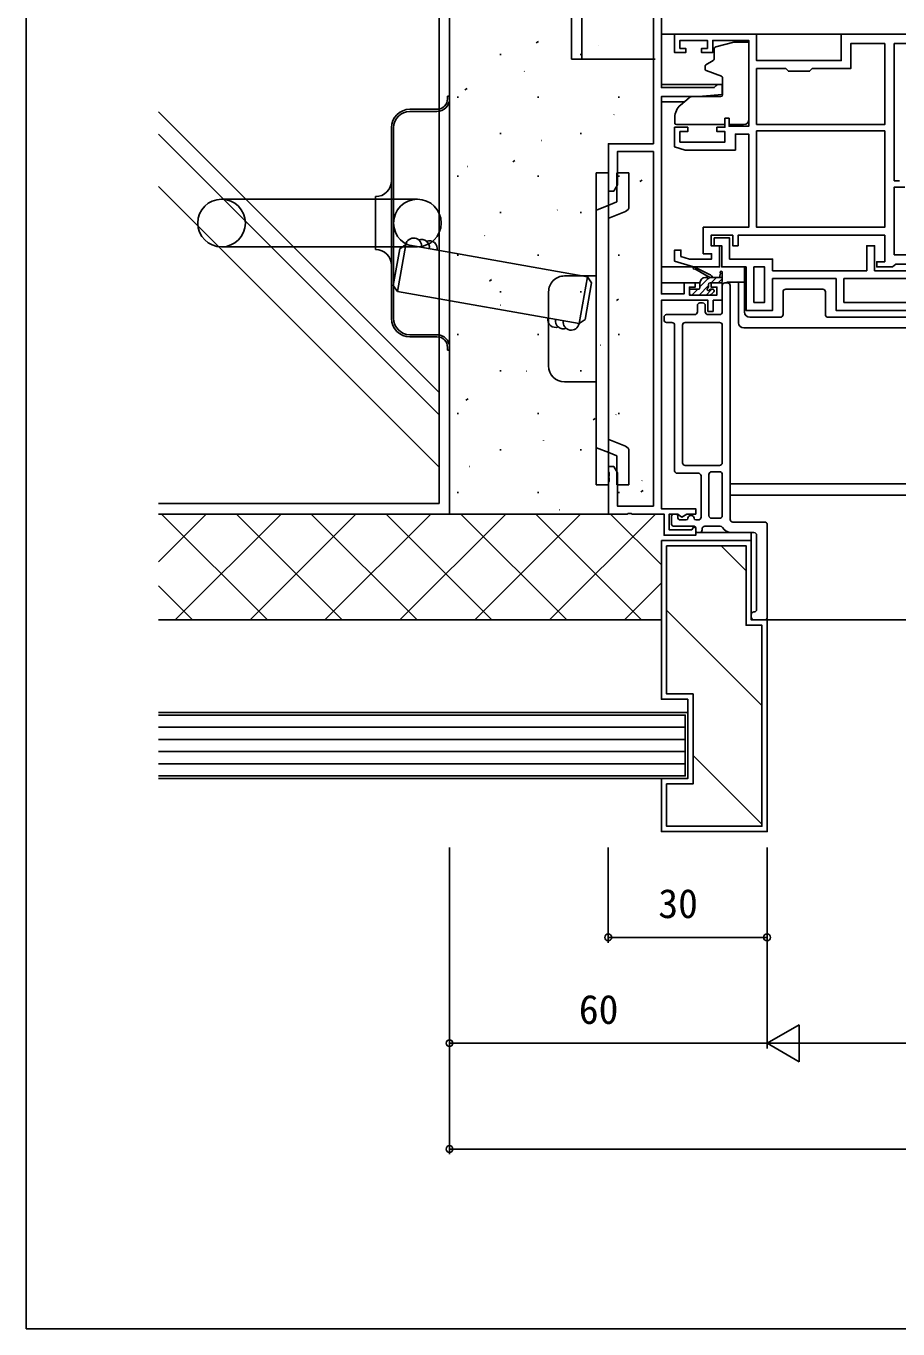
# Model space of a CAD drawing. Units: millimetres, scale not verified. Extents: x -437 to 438, y -681 to 679.
# Drawn here: x -436.8 to -272.1, y -681.2 to -435 of the extents above; entities that cross this region are included whole.
import ezdxf
from ezdxf.enums import TextEntityAlignment as Align

# ---------------------------------------------------------------- set-up
doc = ezdxf.new("R2010")
doc.units = ezdxf.units.MM
doc.header["$LTSCALE"] = 4
for name, color, linetype in [('0-2_YKK_11', 7, 'Continuous'), ('0-3_YKK_12', 2, 'Continuous'), ('0-4_YKK_13', 4, 'Continuous'), ('0-5_YKK_D', 6, 'Continuous'), ('0-6_YKK_ZWAK', 7, 'Continuous'), ('0-7_YSS_K', 3, 'Continuous')]:
    doc.layers.add(name, color=color, linetype=linetype)
doc.styles.add('ＭＳ ゴシック', font='')
doc.styles.get('ＭＳ ゴシック').set_extended_font_data('MS Gothic')

msp = doc.modelspace()

# ---------------------------------------------------------------- linework, layer by layer
at = {"layer": '0-2_YKK_11'}
for p, q in [((-305.265, -484.002), (-305.265, -489.002)), ((-304.265, -483.502), (-304.765, -483.502)), ((-303.765, -528.202), (-303.765, -484.002)), ((-308.965, -487.302), (-309.465, -487.302)), ((-310.465, -489.502), (-315.765, -489.502)), ((-309.965, -487.802), (-309.965, -489.002)), ((-308.465, -489.002), (-308.465, -487.802)), ((-305.765, -489.502), (-307.965, -489.502)), ((-316.265, -490.002), (-316.265, -490.502)), ((-315.765, -491.002), (-314.765, -491.002)), ((-314.265, -491.502), (-314.265, -519.002)), ((-312.765, -491.502), (-312.765, -517.502)), ((-305.765, -491.002), (-312.265, -491.002)), ((-305.265, -517.502), (-305.265, -491.502)), ((-313.765, -519.502), (-309.765, -519.502)), ((-312.265, -518.002), (-305.765, -518.002)), ((-305.765, -519.202), (-307.265, -519.202)), ((-309.265, -520.002), (-309.265, -527.802)), ((-307.765, -519.702), (-307.765, -527.502)), ((-305.265, -527.502), (-305.265, -519.702)), ((-314.865, -527.702), (-314.865, -529.002)), ((-313.965, -527.202), (-314.365, -527.202)), ((-313.665, -527.802), (-313.665, -527.502)), ((-312.065, -528.302), (-313.165, -528.302)), ((-311.065, -527.502), (-311.265, -527.502)), ((-309.765, -528.302), (-310.265, -528.302)), ((-307.265, -528.002), (-305.765, -528.002)), ((-297.265, -528.702), (-303.265, -528.702)), ((-296.765, -546.702), (-296.765, -529.202)), ((-314.365, -529.502), (-310.565, -529.502)), ((-310.265, -529.802), (-310.265, -530.402)), ((-309.965, -530.702), (-309.565, -530.702)), ((-309.065, -530.202), (-309.065, -530.002)), ((-308.565, -529.502), (-305.65, -529.502)), ((-303.515, -530.702), (-299.265, -530.702)), ((-298.765, -531.202), (-298.765, -545.202)), ((-299.765, -546.202), (-299.765, -546.702)), ((-299.265, -547.202), (-297.265, -547.202))]:
    msp.add_line(p, q, dxfattribs=at)
for points in [[(-318.265, -525.702), (-318.265, -458.702), (-325.065, -458.702), (-325.065, -464.99), (-325.765, -466.202), (-326.765, -466.202), (-326.765, -457.202), (-318.265, -457.202), (-318.265, -428.402)], [(-316.765, -428.402), (-316.765, -446.602), (-306.765, -446.602), (-306.465, -446.302), (-306.165, -446.002), (-305.265, -446.002), (-305.265, -447.909), (-309.765, -448.302), (-316.765, -448.302), (-316.765, -485.602), (-312.465, -485.602), (-312.465, -483.502), (-310.365, -483.502), (-310.365, -484.302), (-311.465, -484.302), (-311.465, -485.802), (-306.265, -485.802), (-306.265, -484.302), (-307.365, -484.302), (-307.365, -483.502), (-305.265, -483.502), (-305.265, -486.802), (-306.965, -486.802), (-306.965, -488.902)], [(-252.765, -436.502), (-282.765, -436.502), (-282.765, -441.502), (-298.765, -441.502), (-298.765, -436.502), (-314.265, -436.502), (-314.265, -440.002), (-312.165, -440.002), (-312.165, -439.202), (-313.265, -439.202), (-313.265, -437.702), (-308.065, -437.702), (-308.065, -439.202), (-309.165, -439.202), (-309.165, -440.002), (-307.065, -440.002), (-307.065, -437.702), (-300.265, -437.702), (-300.265, -453.902), (-303.965, -453.902), (-303.965, -452.402), (-304.765, -452.402), (-304.765, -454.102), (-306.265, -454.102), (-306.265, -454.902), (-304.765, -454.902), (-304.765, -456.902), (-313.265, -456.902), (-313.265, -454.902), (-311.765, -454.902), (-311.765, -454.102), (-314.265, -454.102), (-314.265, -457.802), (-312.265, -458.402), (-302.765, -458.402), (-302.765, -455.402), (-300.265, -455.402), (-300.265, -473.002), (-308.865, -473.002), (-308.865, -478.002)], [(-271.765, -464.202), (-272.765, -464.202), (-272.765, -438.302), (-269.765, -438.302)], [(-258.111, -478.202), (-272.765, -478.202), (-272.765, -465.402), (-270.765, -465.402)], [(-308.865, -478.002), (-307.265, -478.002), (-307.265, -479.002), (-311.468, -479.002), (-313.065, -478.514), (-313.065, -477.302), (-314.265, -477.302), (-314.265, -479.402), (-310.665, -480.502), (-305.765, -480.502), (-305.765, -476.502), (-307.365, -476.502), (-307.365, -474.502), (-303.265, -474.502), (-303.265, -476.502), (-302.265, -476.502), (-302.265, -474.502), (-274.565, -474.502), (-274.565, -479.502), (-276.065, -479.502), (-276.065, -480.502), (-273.065, -480.502), (-272.769, -480.252), (-272.473, -480.002), (-269.765, -480.002)], [(-252.765, -488.702), (-283.765, -488.702), (-283.765, -482.702), (-295.765, -482.702), (-295.765, -488.702), (-300.765, -488.702), (-300.765, -480.502), (-305.365, -480.502), (-305.365, -476.502), (-306.765, -476.502), (-306.765, -475.002), (-303.865, -475.002), (-303.865, -479.002), (-295.765, -479.002), (-295.765, -481.202), (-277.965, -481.202), (-277.965, -476.502), (-276.465, -476.502), (-276.465, -481.202), (-258.265, -481.202)], [(-306.965, -488.902), (-307.965, -488.902), (-307.965, -486.802), (-316.765, -486.802), (-316.765, -526.202), (-310.265, -526.202), (-310.265, -527.202), (-311.945, -527.202), (-312.915, -527.762), (-313.365, -527.502), (-313.665, -527.202), (-315.265, -527.202), (-315.265, -530.202), (-311.027, -530.202), (-310.71, -529.653), (-310.265, -529.772), (-310.265, -531.202), (-316.265, -531.202), (-316.265, -527.202), (-322.307, -527.202), (-322.49, -527.082), (-323.04, -527.082), (-323.223, -527.202), (-326.765, -527.202), (-326.765, -521.161), (-326.645, -520.977), (-326.645, -520.427), (-326.765, -520.244), (-326.765, -520.161), (-326.645, -519.977), (-326.645, -519.427), (-326.765, -519.244), (-326.765, -518.202), (-325.765, -518.202), (-325.065, -519.415), (-325.065, -525.702), (-318.265, -525.702)]]:
    msp.add_lwpolyline(points, dxfattribs=at)
for points in [[(-298.765, -453.602), (-274.565, -453.602), (-274.565, -438.302), (-280.965, -438.302), (-280.965, -443.002), (-288.265, -443.002), (-288.765, -443.502), (-292.765, -443.502), (-293.265, -443.002), (-298.765, -443.002)], [(-274.565, -454.802), (-298.765, -454.802), (-298.765, -473.002), (-274.565, -473.002)], [(-299.265, -480.502), (-299.265, -487.202), (-297.265, -487.202), (-297.265, -480.502)], [(-254.265, -482.702), (-282.265, -482.702), (-282.265, -487.202), (-254.265, -487.202)]]:
    msp.add_lwpolyline(points, close=True, dxfattribs=at)
for centre, radius, start, end in [((-304.765, -484.002), 0.5, 90, 180), ((-304.265, -484.002), 0.5, 0, 90), ((-309.465, -487.802), 0.5, 90, 180), ((-308.965, -487.802), 0.5, 0, 90), ((-315.765, -490.002), 0.5, 90, 180), ((-310.465, -489.002), 0.5, 270, 0), ((-307.965, -489.002), 0.5, 180, 270), ((-305.765, -489.002), 0.5, 270, 360), ((-315.765, -490.502), 0.5, 180, 270), ((-314.765, -491.502), 0.5, 0, 90), ((-312.265, -491.502), 0.5, 90, 180), ((-305.765, -491.502), 0.5, 0, 90), ((-313.765, -519.002), 0.5, 180, 270), ((-312.265, -517.502), 0.5, 180, 270), ((-309.765, -520.002), 0.5, 0, 90), ((-307.265, -519.702), 0.5, 90, 180), ((-305.765, -517.502), 0.5, 270, 0), ((-305.765, -519.702), 0.5, 0, 90), ((-314.365, -527.702), 0.5, 90, 180), ((-314.365, -529.002), 0.5, 180, 270), ((-313.965, -527.502), 0.3, 0, 90), ((-313.165, -527.802), 0.5, 180, 270), ((-312.065, -528.002), 0.3, 270, 0), ((-311.265, -528.002), 0.5, 90, 180), ((-311.065, -528.002), 0.5, 360, 90), ((-310.265, -528.002), 0.3, 180, 270), ((-309.765, -527.802), 0.5, 270, 0), ((-307.265, -527.502), 0.5, 180, 270), ((-305.765, -527.502), 0.5, 270, 0), ((-303.265, -528.202), 0.5, 180, 270), ((-297.265, -529.202), 0.5, 0, 90), ((-310.565, -529.802), 0.3, 0, 90), ((-309.965, -530.402), 0.3, 180, 270), ((-309.565, -530.202), 0.5, 270, 0), ((-308.565, -530.002), 0.5, 90, 180), ((-305.65, -530.002), 0.5, 31.33225, 90), ((-303.515, -528.702), 2, 211.33225, 270), ((-299.265, -531.202), 0.5, 0, 90), ((-299.265, -546.202), 0.5, 90, 180), ((-299.265, -545.202), 0.5, 270, 0), ((-299.265, -546.702), 0.5, 180, 270), ((-297.265, -546.702), 0.5, 270, 0)]:
    msp.add_arc(centre, radius, start, end, dxfattribs=at)
at = {"layer": '0-3_YKK_12'}
for p, q in [((-331.765, -367.202), (-331.765, -441.214)), ((-316.765, -436.502), (-139.289, -436.502)), ((-317.965, -441.216), (-333.765, -441.216)), ((-316.765, -446.002), (-305.215, -446.002)), ((-316.765, -449.302), (-312.427, -449.302)), ((-300.265, -449.302), (-300.264, -449.302)), ((-316.765, -483.502), (-309.465, -483.502)), ((-303.765, -523.602), (-139.289, -523.602)), ((-299.765, -530.702), (-310.265, -530.702)), ((-299.765, -547.202), (-299.765, -530.702)), ((-299.765, -547.202), (-139.289, -547.202))]:
    msp.add_line(p, q, dxfattribs=at)
msp.add_lwpolyline([(-333.765, -352.202), (-333.765, -367.202), (-333.765, -441.214)], dxfattribs=at)
at = {"layer": '0-4_YKK_13'}
for p, q in [((-306.444, -438.903), (-303.083, -438.002)), ((-303.083, -438.002), (-300.215, -438.002)), ((-300.215, -450.902), (-300.215, -438.002)), ((-306.815, -441.229), (-306.815, -439.386)), ((-308.515, -443.091), (-308.515, -442.557)), ((-308.365, -442.297), (-306.965, -441.489)), ((-305.412, -444.43), (-308.318, -443.373)), ((-305.215, -448.002), (-305.215, -444.712)), ((-357.165, -448.202), (-356.765, -448.202)), ((-357.165, -448.202), (-357.165, -448.702)), ((-356.765, -448.202), (-356.765, -448.702)), ((-356.765, -448.702), (-356.765, -495.702)), ((-313.143, -449.903), (-311.514, -448.536)), ((-310.872, -448.302), (-305.515, -448.302)), ((-364.265, -450.702), (-359.165, -450.702)), ((-364.265, -451.102), (-359.165, -451.102)), ((-314.215, -453.302), (-314.215, -452.201)), ((-300.215, -452.602), (-300.215, -450.902)), ((-367.765, -464.202), (-367.765, -454.202)), ((-367.365, -464.202), (-367.365, -454.202)), ((-304.765, -453.602), (-313.915, -453.602)), ((-301.215, -453.602), (-303.965, -453.602)), ((-329.068, -521.702), (-329.062, -462.702)), ((-326.765, -462.702), (-329.062, -462.702)), ((-326.768, -521.702), (-326.767, -462.702)), ((-325.191, -462.702), (-325.191, -468.202)), ((-322.891, -462.703), (-325.191, -462.702)), ((-322.891, -469.079), (-322.89, -462.703)), ((-367.765, -480.202), (-367.765, -464.202)), ((-367.365, -464.202), (-367.365, -480.202)), ((-399.865, -467.702), (-362.865, -467.702)), ((-370.765, -467.202), (-370.765, -477.202)), ((-323.517, -470.006), (-326.691, -471.289)), ((-399.865, -476.702), (-362.865, -476.702)), ((-367.765, -490.202), (-367.765, -480.202)), ((-367.365, -490.202), (-367.365, -480.202)), ((-329.067, -482.202), (-335.066, -482.202)), ((-316.765, -480.502), (-310.62, -480.502)), ((-307.66, -481.896), (-310.448, -480.517)), ((-308.056, -482.262), (-310.426, -480.863)), ((-308.465, -482.502), (-308.265, -482.502)), ((-307.665, -482.502), (-305.265, -482.502)), ((-307.352, -483.502), (-306.352, -482.502)), ((-307.065, -482.502), (-307.31, -482.183)), ((-305.565, -481.676), (-305.764, -482.502)), ((-305.265, -483.202), (-305.265, -481.503)), ((-301.065, -488.563), (-301.065, -480.544)), ((-311.465, -485.002), (-311.465, -485.502)), ((-311.449, -484.904), (-311.263, -484.719)), ((-309.765, -484.702), (-311.165, -484.702)), ((-310.999, -485.802), (-309.899, -484.702)), ((-309.652, -485.802), (-307.865, -484.015)), ((-309.465, -484.268), (-307.897, -482.7)), ((-309.465, -484.402), (-309.465, -483.502)), ((-308.305, -485.802), (-307.205, -484.702)), ((-307.865, -484.241), (-307.865, -483.802)), ((-307.565, -483.502), (-305.565, -483.502)), ((-307.065, -484.702), (-307.404, -484.702)), ((-306.005, -483.502), (-305.265, -482.762)), ((-304.245, -483.402), (-303.745, -483.402)), ((-301.745, -483.402), (-303.745, -483.402)), ((-302.191, -491.039), (-302.191, -483.402)), ((-301.745, -483.402), (-301.065, -483.402)), ((-286.265, -484.702), (-293.265, -484.702)), ((-338.067, -499.202), (-338.067, -485.202)), ((-311.165, -485.802), (-307.565, -485.802)), ((-307.353, -485.714), (-306.853, -485.214)), ((-293.765, -485.202), (-293.765, -488.563)), ((-285.765, -488.563), (-285.765, -485.202)), ((-301.065, -489.002), (-301.065, -488.563)), ((-293.765, -488.563), (-293.765, -489.502)), ((-285.765, -489.502), (-285.765, -488.563)), ((-257.245, -492.037), (-301.193, -492.037)), ((-294.265, -490.002), (-300.065, -490.002)), ((-253.465, -490.002), (-285.265, -490.002)), ((-359.165, -493.302), (-364.265, -493.302)), ((-359.165, -493.702), (-364.265, -493.702)), ((-357.165, -495.702), (-357.165, -496.202)), ((-356.765, -496.202), (-357.165, -496.202)), ((-356.765, -495.702), (-356.765, -496.202)), ((-329.069, -502.202), (-335.067, -502.202)), ((-323.519, -514.397), (-326.694, -513.115)), ((-326.694, -515.595), (-328.994, -514.666)), ((-325.194, -516.201), (-326.694, -515.595)), ((-325.194, -521.702), (-325.194, -516.201)), ((-322.894, -515.324), (-322.894, -521.702)), ((-326.768, -521.702), (-329.068, -521.702)), ((-322.894, -521.702), (-325.194, -521.702)), ((-257.245, -521.502), (-303.765, -521.502))]:
    msp.add_line(p, q, dxfattribs=at)
msp.add_lwpolyline([(-325.191, -468.202), (-326.691, -468.808), (-328.991, -469.737)], dxfattribs=at)
msp.add_circle((-362.865, -472.202), 4.5, dxfattribs=at)
for centre, radius, start, end in [((-306.315, -439.386), 0.5, 105, 180), ((-308.215, -442.557), 0.3, 120, 180), ((-308.215, -443.091), 0.3, 180, 250), ((-307.115, -441.229), 0.3, 300, 0), ((-305.515, -444.712), 0.3, 0, 70), ((-305.515, -448.002), 0.3, 270, 0), ((-359.165, -448.702), 2.4, 270, 0), ((-359.165, -448.702), 2, 270, 0), ((-311.215, -452.201), 3, 130, 180), ((-310.872, -449.302), 1, 90, 130), ((-364.265, -454.202), 3.5, 90, 180), ((-364.265, -454.202), 3.1, 90, 180), ((-301.215, -452.602), 1, 270, 0), ((-313.915, -453.302), 0.3, 180, 270), ((-370.765, -464.202), 3, 270, 0), ((-399.865, -472.202), 4.5, 90, 270), ((-399.865, -472.202), 4.5, 270, 90), ((-323.891, -469.079), 1, 291.99783, 0), ((-370.765, -480.202), 3, 0, 90), ((-335.067, -485.202), 3, 89.99873, 179.99878), ((-310.537, -480.697), 0.2, 63.69835, 303.69835), ((-308.465, -483.502), 1, 90, 180), ((-308.265, -482.802), 0.3, 36.8699, 90), ((-307.904, -482.004), 0.3, 239.44397, 274.43441), ((-307.865, -482.502), 0.2, 216.8699, 95.33441), ((-308.103, -482.792), 1, 37.49247, 63.69835), ((-305.465, -481.503), 0.2, 360, 240), ((-311.165, -485.002), 0.3, 90, 180), ((-309.765, -484.402), 0.3, 270, 360), ((-307.865, -484.702), 0.25, 123.05573, 326.94427), ((-308.165, -484.241), 0.3, 303.05573, 360), ((-307.565, -483.802), 0.3, 90, 180), ((-307.404, -485.002), 0.3, 90, 146.94427), ((-307.065, -485.002), 0.3, 315, 90), ((-305.565, -483.202), 0.3, 270, 360), ((-304.245, -483.902), 0.5, 90, 126.8699), ((-293.265, -485.202), 0.5, 90, 180), ((-286.265, -485.202), 0.5, 0, 90), ((-311.165, -485.502), 0.3, 180, 270), ((-307.565, -485.502), 0.3, 270, 315), ((-300.065, -489.002), 1, 180, 270), ((-294.265, -489.502), 0.5, 270, 0), ((-285.265, -489.502), 0.5, 180, 270), ((-364.265, -490.202), 3.5, 180, 270), ((-364.265, -490.202), 3.1, 180, 270), ((-301.188, -491.035), 1.002, 180.24971, 269.75029), ((-359.165, -495.702), 2.4, 0, 90), ((-359.165, -495.702), 2, 0, 90), ((-335.067, -499.202), 3, 179.99878, 269.99845), ((-323.894, -515.325), 1, 0, 67.99665)]:
    msp.add_arc(centre, radius, start, end, dxfattribs=at)
at = {"layer": '0-5_YKK_D'}
for p, q in [((-356.798, -590.2), (-356.798, -628.2)), ((-356.798, -590.2), (-356.798, -648.2)), ((-326.798, -590.2), (-326.798, -608.2)), ((-296.798, -590.2), (-296.798, -628.2)), ((-296.798, -590.2), (-296.798, -628.2)), ((-296.798, -590.2), (-296.798, -608.2)), ((-296.798, -607.2), (-326.798, -607.2)), ((-296.798, -627.2), (-290.736, -623.7)), ((-290.736, -630.7), (-290.736, -623.7)), ((-356.798, -627.2), (-296.798, -627.2)), ((-296.798, -627.2), (-290.736, -630.7)), ((-296.798, -627.2), (-284.674, -627.2)), ((-289.798, -627.2), (291.132, -627.2)), ((358.132, -647.2), (-356.798, -647.2))]:
    msp.add_line(p, q, dxfattribs=at)
for centre in [(-326.798, -607.2), (-296.798, -607.2), (-356.798, -627.2), (-356.798, -647.2)]:
    msp.add_circle(centre, 0.637, dxfattribs=at)
at = {"layer": '0-6_YKK_ZWAK'}
msp.add_line((-436.8, 643.8), (-436.8, -681.2), dxfattribs=at)
msp.add_lwpolyline([(-436.8, -681.2), (438.2, -681.2), (438.2, 643.8)], dxfattribs=at)
at = {"layer": '0-7_YSS_K'}
for p, q in [((-340.42, -438.144), (-340.003, -437.868)), ((-347.28, -440.322), (-347.03, -440.322)), ((-332.08, -440.322), (-331.83, -440.322)), ((-328.725, -438.592), (-328.678, -438.575)), ((-342.677, -443.532), (-342.629, -443.515)), ((-353.866, -447.044), (-353.449, -446.768)), ((-355.355, -448.397), (-355.105, -448.397)), ((-340.155, -448.397), (-339.905, -448.397)), ((-324.955, -448.397), (-324.705, -448.397)), ((-411.8, -451.183), (-358.765, -504.218)), ((-325.731, -451.736), (-325.684, -451.719)), ((-411.8, -455.425), (-358.765, -508.46)), ((-347.28, -455.272), (-347.03, -455.272)), ((-332.08, -455.272), (-331.83, -455.272)), ((-339.446, -456.593), (-339.399, -456.576)), ((-344.842, -460.66), (-344.425, -460.384)), ((-353.398, -461.533), (-353.35, -461.516)), ((-411.8, -465.325), (-358.765, -518.36)), ((-355.355, -463.347), (-355.105, -463.347)), ((-340.155, -463.347), (-339.905, -463.347)), ((-324.955, -463.347), (-324.705, -463.347)), ((-320.851, -464.213), (-320.804, -464.196)), ((-320.829, -464.355), (-320.412, -464.079)), ((-347.28, -470.222), (-347.03, -470.222)), ((-336.452, -469.737), (-336.405, -469.72)), ((-332.08, -470.222), (-331.83, -470.222)), ((-350.167, -474.594), (-350.12, -474.577)), ((-365.048, -476.273), (-330.744, -482.355)), ((-355.355, -478.297), (-355.105, -478.297)), ((-340.155, -478.297), (-339.905, -478.297)), ((-324.955, -478.297), (-324.705, -478.297)), ((-331.572, -482.214), (-331.525, -482.197)), ((-349.264, -483.176), (-348.847, -482.9)), ((-366.619, -485.135), (-332.315, -491.216)), ((-347.28, -485.172), (-347.03, -485.172)), ((-332.08, -485.172), (-331.83, -485.172)), ((-325.251, -486.871), (-324.834, -486.595)), ((-347.173, -487.738), (-347.126, -487.722)), ((-355.355, -493.247), (-355.105, -493.247)), ((-340.155, -493.247), (-339.905, -493.247)), ((-324.955, -493.247), (-324.705, -493.247)), ((-328.342, -495.275), (-328.295, -495.258)), ((-347.28, -500.122), (-347.03, -500.122)), ((-342.293, -500.215), (-342.246, -500.198)), ((-332.08, -500.122), (-331.83, -500.122)), ((-353.686, -505.692), (-353.269, -505.416)), ((-355.355, -508.197), (-355.105, -508.197)), ((-340.155, -508.197), (-339.905, -508.197)), ((-329.673, -509.387), (-329.256, -509.111)), ((-325.348, -508.419), (-325.301, -508.403)), ((-324.955, -508.197), (-324.705, -508.197)), ((-339.063, -513.276), (-339.016, -513.259)), ((-347.28, -515.072), (-347.03, -515.072)), ((-332.08, -515.072), (-331.83, -515.072)), ((-353.014, -518.216), (-352.967, -518.2)), ((-320.468, -520.896), (-320.421, -520.879)), ((-355.355, -523.147), (-355.105, -523.147)), ((-340.155, -523.147), (-339.905, -523.147)), ((-324.955, -523.147), (-324.705, -523.147)), ((-320.649, -523.003), (-320.232, -522.727)), ((-336.069, -526.42), (-336.022, -526.404)), ((-402.747, -527.202), (-411.8, -536.255)), ((-391.205, -547.202), (-411.205, -527.202)), ((-388.605, -527.202), (-408.605, -547.202)), ((-377.063, -547.202), (-397.063, -527.202)), ((-374.463, -527.202), (-394.463, -547.202)), ((-362.921, -547.202), (-382.921, -527.202)), ((-360.32, -527.202), (-380.32, -547.202)), ((-348.779, -547.202), (-368.779, -527.202)), ((-346.178, -527.202), (-366.178, -547.202)), ((-356.765, -527.202), (-326.265, -527.202)), ((-334.637, -547.202), (-354.637, -527.202)), ((-332.036, -527.202), (-352.036, -547.202)), ((-320.495, -547.202), (-340.495, -527.202)), ((-317.894, -527.202), (-337.894, -547.202)), ((-316.765, -536.79), (-326.353, -527.202)), ((-305.492, -533.202), (-300.765, -537.929)), ((-405.348, -547.202), (-411.8, -540.75)), ((-316.765, -540.215), (-323.752, -547.202)), ((-315.765, -545.38), (-297.765, -563.38)), ((-411.8, -547.202), (-316.765, -547.202)), ((-312.265, -567.502), (-411.8, -567.502)), ((-312.265, -569.802), (-411.8, -569.802)), ((-312.265, -572.102), (-411.8, -572.102)), ((-310.765, -572.83), (-297.765, -585.83)), ((-312.265, -574.402), (-411.8, -574.402))]:
    msp.add_line(p, q, dxfattribs=at)
for points in [[(-411.8, -377.202), (-326.765, -377.202), (-326.765, -412.202), (-356.765, -419.702), (-356.765, -527.202), (-411.8, -527.202)], [(-411.8, -379.202), (-328.765, -379.202), (-328.765, -410.641), (-358.765, -418.141), (-358.765, -525.202), (-411.8, -525.202)], [(-411.8, -577.202), (-311.765, -577.202), (-311.765, -564.702), (-411.8, -564.702)], [(-411.8, -576.702), (-312.265, -576.702), (-312.265, -565.202), (-411.8, -565.202)]]:
    msp.add_lwpolyline(points, dxfattribs=at)
for points in [[(-365.048, -476.273), (-366.619, -485.135), (-367.429, -483.975), (-366.207, -477.083)], [(-332.315, -491.213), (-330.744, -482.352), (-329.933, -483.511), (-331.155, -490.403)], [(-316.765, -532.202), (-299.765, -532.202), (-299.765, -547.202), (-296.765, -547.202), (-296.765, -587.202), (-316.765, -587.202), (-316.765, -577.202), (-311.765, -577.202), (-311.765, -562.202), (-316.765, -562.202)], [(-315.765, -533.202), (-300.765, -533.202), (-300.765, -548.202), (-297.765, -548.202), (-297.765, -586.202), (-315.765, -586.202), (-315.765, -578.202), (-310.765, -578.202), (-310.765, -561.202), (-315.765, -561.202)]]:
    msp.add_lwpolyline(points, close=True, dxfattribs=at)
for centre, start, end in [((-363.572, -476.534), 349.95608, 169.95606), ((-362.095, -476.796), 349.95608, 109.95609), ((-360.618, -477.058), 349.95608, 109.95609), ((-336.744, -490.426), 169.95608, 289.95609), ((-335.267, -490.688), 169.95608, 289.95609), ((-333.79, -490.949), 169.95608, 349.95606)]:
    msp.add_arc(centre, 1.5, start, end, dxfattribs=at)

# ---------------------------------------------------------------- texts
at = {"layer": '0-5_YKK_D', "style": 'ＭＳ ゴシック'}
for s, p in [('30', (-317.338, -605.2)), ('60', (-332.359, -625.2))]:
    msp.add_text(s, height=5.499, dxfattribs=at).set_placement(p, align=Align.BOTTOM_LEFT)

doc.saveas('drawing.dxf')
